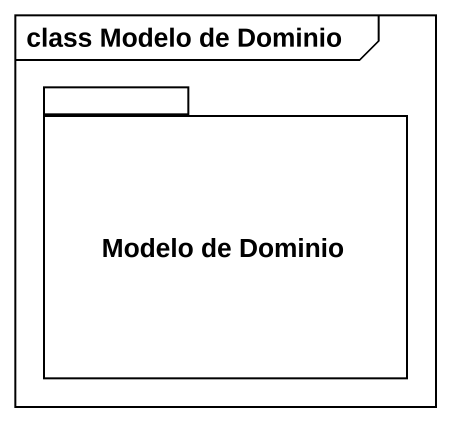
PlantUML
@startuml
mainframe class Modelo de Dominio
package "Modelo de Dominio" as Modelo_de_Dominio {
}
@enduml
